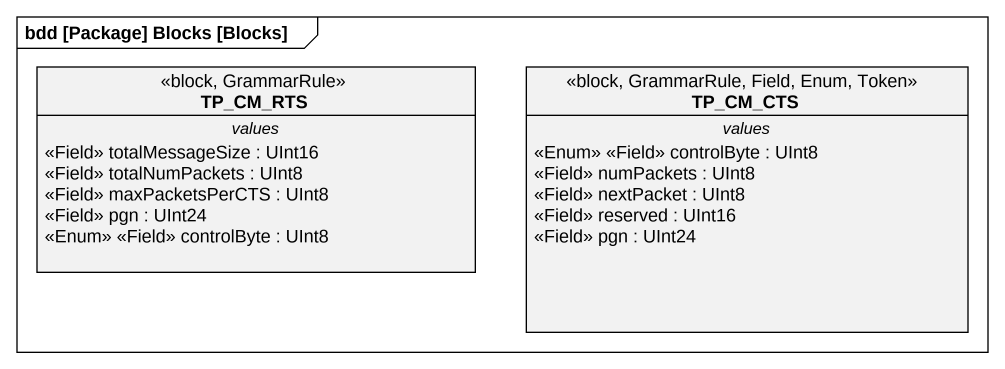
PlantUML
@startuml
mainframe bdd [Package] Blocks [Blocks]
hide circle
hide empty members
class TP_CM_RTS <<block, GrammarRule>> {
  -- values --
  <<Field>> totalMessageSize : UInt16
  <<Field>> totalNumPackets : UInt8
  <<Field>> maxPacketsPerCTS : UInt8
  <<Field>> pgn : UInt24
  <<Enum>> <<Field>> controlByte : UInt8
}
class TP_CM_CTS <<block, GrammarRule, Field, Enum, Token>> {
  -- values --
  <<Enum>> <<Field>> controlByte : UInt8
  <<Field>> numPackets : UInt8
  <<Field>> nextPacket : UInt8
  <<Field>> reserved : UInt16
  <<Field>> pgn : UInt24
}
@enduml
